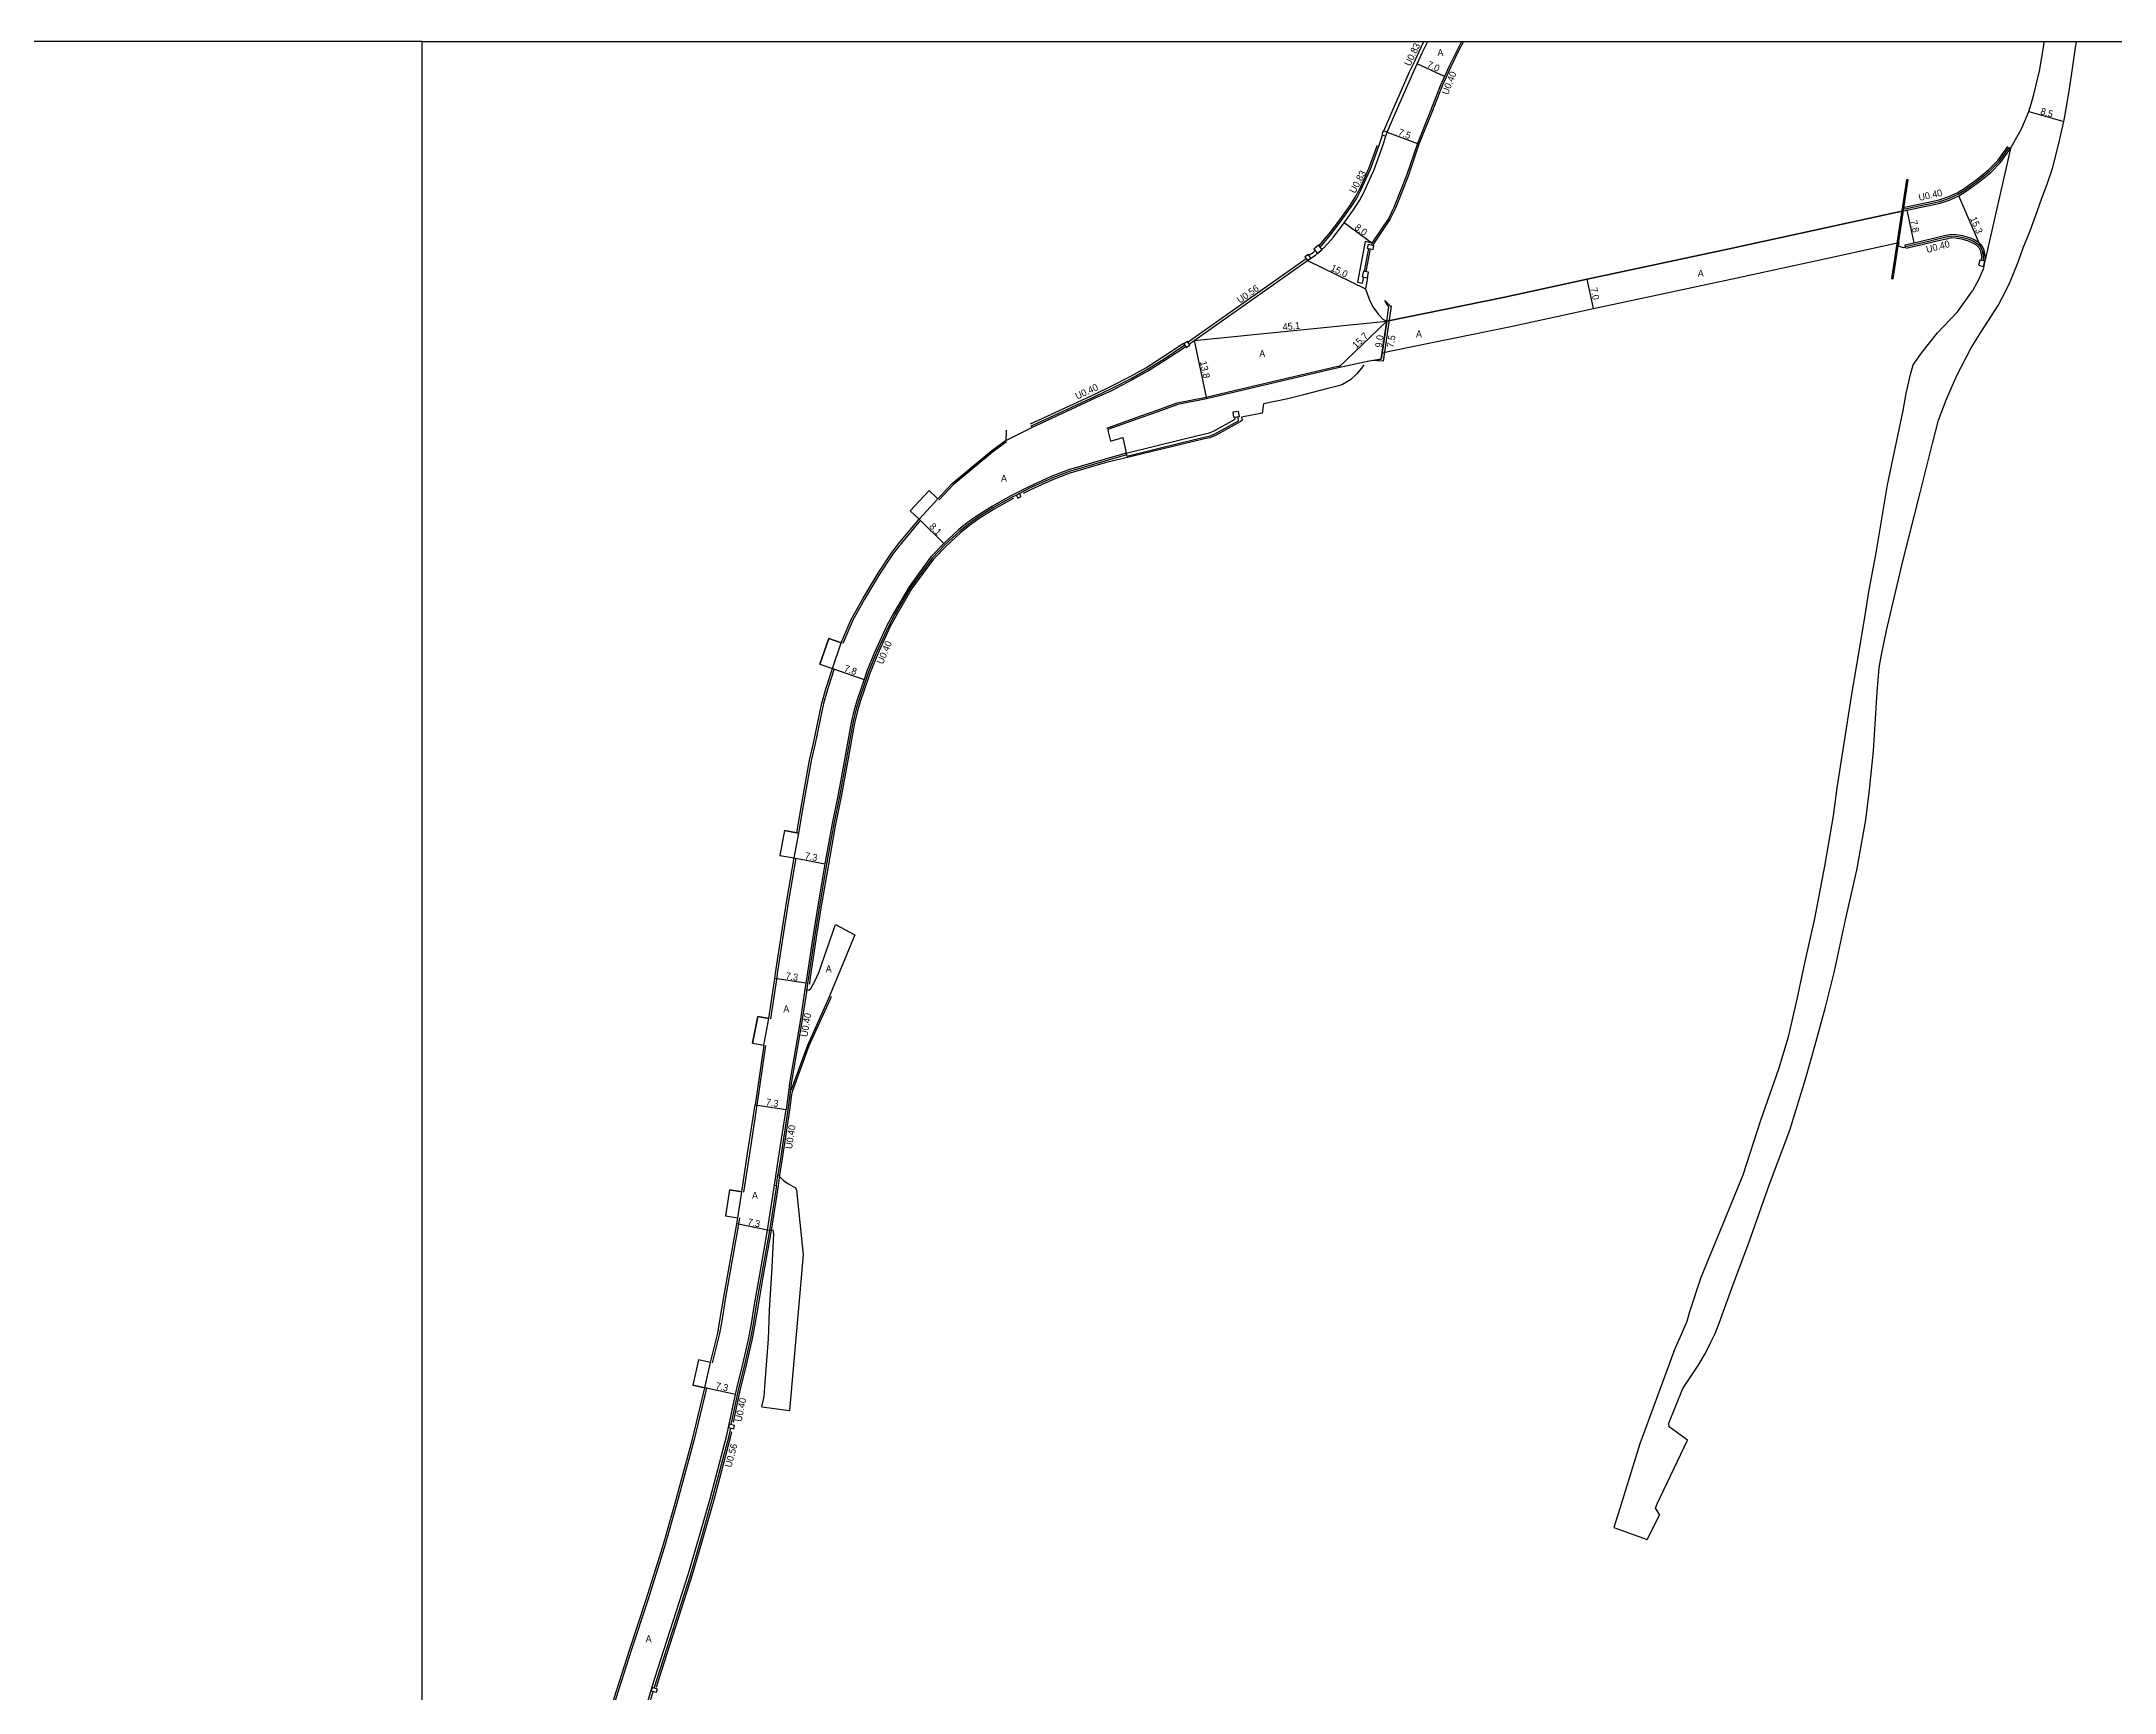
# Model space of a CAD drawing. Header units: metres. Extents: x -20000 to -16000, y -117000 to -114000.
# Drawn here: x -19288.6 to -18806.1, y -114384.4 to -114000 of the extents above; entities that cross this region are included whole.
import ezdxf

# ---------------------------------------------------------------- set-up
doc = ezdxf.new("R2010")
doc.units = ezdxf.units.M
doc.header["$LTSCALE"] = 2.5
for name, color, linetype in [('側溝・桝', 7, 'Continuous'), ('図郭', 7, 'Continuous'), ('幅員', 7, 'Continuous'), ('歩道・分離帯・安全施設', 7, 'Continuous'), ('舗装', 7, 'Continuous'), ('道路', 7, 'Continuous')]:
    doc.layers.add(name, color=color, linetype=linetype)
doc.styles.get("Standard").update_dxf_attribs({"font": ''})
doc.styles.get('Standard').set_extended_font_data('@MS PGothic')

msp = doc.modelspace()

# ---------------------------------------------------------------- linework, layer by layer
at = {"layer": '側溝・桝'}
for points in [[(-18957.61, -114000), (-18958.75, -114002.17), (-18960.55, -114005.9), (-18961.64, -114008.29), (-18962.56, -114010.31), (-18965.06, -114016.69), (-18967.97, -114023.89), (-18970.47, -114031.35), (-18973.45, -114038.81), (-18974.75, -114041.46), (-18975.73, -114042.9), (-18978.56, -114047.1), (-18978.66, -114047.5)], [(-18976.15, -114020.83), (-18976.14, -114020.8), (-18974.18, -114016.31), (-18970.14, -114007.1), (-18969.13, -114004.88), (-18967.96, -114002.32), (-18966.84, -114000)], [(-18991.07, -114047.78), (-18990.46, -114047.24), (-18988.53, -114045.02), (-18986.09, -114041.77), (-18983.72, -114038.48), (-18982.55, -114036.61), (-18981.47, -114034.61), (-18980.23, -114031.88), (-18979.24, -114029.74), (-18977.33, -114024.4), (-18976.46, -114021.78)], [(-18855.1, -114038.98), (-18854.53, -114038.86), (-18849.72, -114037.88), (-18846.78, -114037.22), (-18844.49, -114036.46), (-18842.51, -114035.57), (-18840.83, -114034.54), (-18837.81, -114032.36), (-18835.16, -114030.19), (-18832.97, -114027.94), (-18830.62, -114024.66), (-18830.29, -114024.9)], [(-18854.74, -114047.74), (-18852.7, -114047.26), (-18850.97, -114046.91), (-18847.53, -114046.01), (-18845.27, -114045.52), (-18844.04, -114045.26), (-18843.03, -114045.32), (-18841.59, -114045.58), (-18840, -114046.04), (-18838.94, -114046.48), (-18838.03, -114047.04), (-18837.34, -114047.75), (-18836.9, -114048.64), (-18836.66, -114050.01), (-18836.69, -114051.09)], [(-19021.79, -114069.97), (-19020.64, -114069.16), (-18994.26, -114050.53), (-18994.25, -114050.52)], [(-18993.57, -114049.75), (-18992.58, -114049.1), (-18992.13, -114048.7)], [(-18979.33, -114048.27), (-18980.32, -114053.56)], [(-19058, -114089.85), (-19058.17, -114089.48), (-19043.24, -114082.56), (-19039.5, -114080.78), (-19034.81, -114078.35), (-19031.33, -114076.4), (-19027.31, -114073.86), (-19023.17, -114071.12), (-19022.53, -114070.67)], [(-19036.12, -114095.87), (-19035.96, -114096.53), (-19023.1, -114093.35), (-19017.95, -114092.11), (-19016.78, -114091.85), (-19015.48, -114091.35), (-19010.01, -114088.33), (-19010.08, -114087.34)], [(-19036.12, -114095.87), (-19023.26, -114092.69), (-19018.11, -114091.45), (-19016.98, -114091.2), (-19015.77, -114090.73), (-19010.72, -114087.95), (-19010.76, -114087.43)], [(-19036.03, -114096.26), (-19041.12, -114097.68), (-19049.4, -114100.12), (-19053.41, -114101.66), (-19058.59, -114104.01), (-19060.95, -114105.22)], [(-19061.66, -114105.58), (-19062.78, -114106.16), (-19067.02, -114108.52), (-19070.59, -114110.73), (-19072.85, -114112.34), (-19074.86, -114113.99), (-19078.3, -114117.17), (-19081.26, -114120.27), (-19083.78, -114123.62), (-19086.31, -114127.15), (-19089.85, -114133.22), (-19091.47, -114136.17), (-19094.3, -114142.41), (-19096.11, -114146.73), (-19096.71, -114148.64), (-19098.33, -114153.38), (-19099.04, -114155.7), (-19099.75, -114158.58), (-19101.38, -114167.69), (-19102.86, -114175.79), (-19104.19, -114182.11), (-19105.83, -114191.53), (-19107.5, -114201.25), (-19108.49, -114207.53), (-19110.07, -114217.82), (-19110.25, -114219.29), (-19110.48, -114220.78)], [(-19110.48, -114220.78), (-19111.67, -114228.63), (-19114.08, -114242.59), (-19114.27, -114244.04), (-19114.86, -114248.7), (-19116.6, -114260), (-19117.17, -114263.84)], [(-19110.88, -114220.73), (-19112.07, -114228.57), (-19114.47, -114242.53), (-19114.67, -114243.97)], [(-19119.56, -114276.74), (-19117.94, -114266.27)], [(-19117.54, -114266.33), (-19119.16, -114276.81)], [(-19119.16, -114276.81), (-19121.04, -114287.55), (-19122.12, -114293.62), (-19123.02, -114299.08), (-19123.6, -114302.27), (-19125.13, -114308.7), (-19126.12, -114312.65), (-19126.63, -114315.03), (-19128.13, -114321.99)], [(-19145.94, -114383.32), (-19145.29, -114381.19), (-19137.48, -114356.78), (-19134.7, -114347.45), (-19132.36, -114339.09), (-19128.52, -114324.58), (-19128.14, -114322.81)], [(-19158.65, -114422.52), (-19158.28, -114421.6), (-19155.92, -114414.67), (-19152.84, -114405.2), (-19148.26, -114390.97), (-19146.17, -114384.08)]]:
    msp.add_lwpolyline(points, dxfattribs=at)
at = {"layer": '側溝・桝', "flags": 128}
for points in [[(-18976.62, -114021.73), (-18975.67, -114022.04), (-18975.36, -114021.09), (-18976.31, -114020.78)], [(-18994.5, -114050.15), (-18993.95, -114050.99), (-18993.11, -114050.44), (-18993.66, -114049.61)], [(-18992.44, -114048.35), (-18991.58, -114049.33), (-18990.53, -114048.4), (-18991.38, -114047.42)], [(-18980.01, -114048.11), (-18978.65, -114048.43), (-18978.44, -114047.55), (-18979.8, -114047.23)], [(-18836.56, -114052.35), (-18836.29, -114051.18), (-18837.46, -114050.91), (-18837.73, -114052.08)], [(-18981.17, -114054.82), (-18979.99, -114055.06), (-18979.71, -114053.69), (-18980.89, -114053.45)], [(-19022.18, -114071.21), (-19021.34, -114070.67), (-19021.88, -114069.83), (-19022.72, -114070.37)], [(-19011.17, -114087.49), (-19009.78, -114087.3), (-19009.94, -114086.11), (-19011.33, -114086.3)], [(-19061.3, -114106.29), (-19060.58, -114105.93), (-19060.95, -114105.22), (-19061.66, -114105.58)], [(-19128.69, -114322.69), (-19127.41, -114322.96), (-19127.25, -114322.18), (-19128.52, -114321.91)], [(-19146.7, -114383.92), (-19145.46, -114384.3), (-19145.23, -114383.53), (-19146.47, -114383.15)]]:
    msp.add_lwpolyline(points, close=True, dxfattribs=at)
at = {"layer": '図郭'}
for points in [[(-20000, -114600), (-19200, -114600), (-19200, -114000), (-20000, -114000)], [(-19200, -114000), (-18400, -114000), (-18400, -114600), (-19200, -114600)]]:
    msp.add_lwpolyline(points, close=True, dxfattribs=at)
at = {"layer": '幅員', "flags": 128}
for points in [[(-18962.01, -114008.13), (-18968.38, -114005.23)], [(-18975.36, -114021.09), (-18968.34, -114023.75)], [(-18836.26, -114049.98), (-18842.32, -114035.93)], [(-18854.45, -114039.25), (-18852.79, -114046.87)], [(-18978.93, -114046.93), (-18985.42, -114042.26)], [(-18993.95, -114050.99), (-18980.41, -114057.56)], [(-18927.36, -114062.16), (-18928.82, -114055.32)], [(-18975.45, -114065.08), (-18986.77, -114075.95)], [(-18976.74, -114073.98), (-18975.45, -114065.08)], [(-18975.45, -114065.08), (-18976.53, -114072.5)], [(-19020.32, -114069.62), (-19017.39, -114083.16)], [(-19084.33, -114111.18), (-19078.58, -114116.89)], [(-19104.46, -114145.95), (-19097.09, -114148.52)], [(-19113.39, -114190.06), (-19106.22, -114191.47)], [(-19110.65, -114219.24), (-19117.87, -114218.13)], [(-19122.47, -114247.52), (-19115.26, -114248.65)], [(-19119.56, -114276.74), (-19126.76, -114275.28)], [(-19127.02, -114314.95), (-19134.16, -114313.4)]]:
    msp.add_lwpolyline(points, dxfattribs=at)
at = {"layer": '幅員'}
for points in [[(-18826.03, -114016.32), (-18817.85, -114018.62)], [(-19020.32, -114069.62), (-18975.45, -114065.08)]]:
    msp.add_lwpolyline(points, dxfattribs=at)
at = {"layer": '歩道・分離帯・安全施設'}
for points in [[(-18991.34, -114047.48), (-18990.74, -114046.95), (-18988.84, -114044.76), (-18986.41, -114041.53), (-18984.05, -114038.25), (-18982.89, -114036.4), (-18981.83, -114034.43), (-18980.59, -114031.71), (-18979.61, -114029.59), (-18977.71, -114024.27), (-18977.66, -114024.13)], [(-18855.04, -114038.56), (-18854.61, -114038.47), (-18849.81, -114037.49), (-18846.89, -114036.83), (-18844.63, -114036.08), (-18842.69, -114035.22), (-18841.05, -114034.21), (-18838.05, -114032.04), (-18835.43, -114029.9), (-18833.28, -114027.68), (-18830.94, -114024.43)], [(-18978.93, -114046.93), (-18980.5, -114046.59), (-18982.27, -114056.03), (-18981.08, -114056.27), (-18980.83, -114054.89)], [(-18854.65, -114048.13), (-18852.62, -114047.66), (-18850.88, -114047.3), (-18847.43, -114046.4), (-18845.18, -114045.91), (-18844.01, -114045.66), (-18843.07, -114045.72), (-18841.68, -114045.97), (-18840.13, -114046.41), (-18839.12, -114046.84), (-18838.28, -114047.36), (-18837.67, -114047.99), (-18837.29, -114048.77), (-18837.06, -114050.04), (-18837.09, -114051)], [(-19058.36, -114089.02), (-19043.45, -114082.11), (-19039.73, -114080.33), (-19035.04, -114077.9), (-19031.58, -114075.97), (-19027.59, -114073.44), (-19023.45, -114070.71), (-19022.81, -114070.26)], [(-18980.8, -114075.24), (-18981.11, -114075.71), (-18982.46, -114077.38), (-18983.94, -114078.8), (-18985.74, -114079.87), (-18986.4, -114080.12), (-18989.19, -114080.81), (-18994.82, -114082.24), (-18998.46, -114083.23), (-19004.13, -114084.33), (-19004.43, -114086.54), (-19009.27, -114087.48), (-19009.13, -114088.19), (-19009.59, -114088.56), (-19015.31, -114091.71), (-19016.66, -114092.24), (-19017.86, -114092.5), (-19023, -114093.73), (-19034.91, -114096.62), (-19041.01, -114098.06), (-19049.27, -114100.5), (-19053.26, -114102.02), (-19058.41, -114104.37), (-19060.08, -114105.22)], [(-19040.62, -114089.99), (-19032.47, -114087.09), (-19028.91, -114085.83), (-19024.24, -114084.16), (-19017.47, -114082.77), (-19009.32, -114080.86), (-18986.86, -114075.56), (-18986.22, -114075.42)], [(-19064.02, -114090.46), (-19064.15, -114093.36), (-19064.26, -114093.42), (-19067.21, -114095.62), (-19076.36, -114103.19), (-19079.64, -114106.74)], [(-19062.3, -114106.36), (-19062.6, -114106.51), (-19066.82, -114108.86), (-19070.37, -114111.07), (-19072.61, -114112.66), (-19074.6, -114114.29), (-19078.02, -114117.46), (-19080.95, -114120.53), (-19083.46, -114123.85), (-19085.97, -114127.37), (-19089.5, -114133.42), (-19091.11, -114136.35), (-19093.93, -114142.57), (-19095.73, -114146.87), (-19096.33, -114148.77), (-19097.95, -114153.51), (-19098.65, -114155.81), (-19099.36, -114158.66), (-19100.99, -114167.76), (-19102.47, -114175.86), (-19103.8, -114182.19), (-19105.43, -114191.6), (-19107.1, -114201.32), (-19108.1, -114207.59), (-19109.68, -114217.87), (-19109.86, -114219.35), (-19109.88, -114219.48)], [(-19084.02, -114111.44), (-19088.47, -114116.85), (-19090.35, -114119.21), (-19093.5, -114124.01), (-19096.99, -114129.8), (-19099.76, -114134.72), (-19102.06, -114140.11), (-19102.06, -114140.12)], [(-19104.08, -114146.07), (-19105.54, -114150.59), (-19106.54, -114154.15), (-19108.53, -114163.42), (-19109.41, -114167.38), (-19111.28, -114177.89), (-19112.37, -114184.29)], [(-19112.99, -114190.13), (-19114.7, -114200.06), (-19115.71, -114206.41), (-19117.32, -114216.93), (-19117.4, -114217.8), (-19118.89, -114227.52)], [(-19104.77, -114222.34), (-19105, -114222.92), (-19109.95, -114233.84), (-19113.83, -114244.52), (-19114, -114245.12), (-19114.46, -114248.75), (-19116.21, -114260.06), (-19116.78, -114263.9), (-19117.15, -114266.39), (-19118.75, -114276.78), (-19120.65, -114287.62), (-19121.72, -114293.68), (-19122.63, -114299.15), (-19123.21, -114302.35), (-19124.74, -114308.79), (-19125.73, -114312.74), (-19126.24, -114315.11), (-19127.59, -114321.41)], [(-19120.1, -114233.69), (-19122.07, -114247.58), (-19123.82, -114258.91), (-19125.21, -114267.87)], [(-19126.14, -114273.87), (-19126.37, -114275.35), (-19128.28, -114286.28), (-19129.36, -114292.38), (-19130.26, -114297.83), (-19130.8, -114300.76), (-19132.46, -114307.59)], [(-19133.77, -114313.5), (-19136.74, -114325.74), (-19140.85, -114340.9), (-19143.57, -114350.46), (-19147.51, -114363.08), (-19151.28, -114374.36), (-19157.91, -114395.24), (-19163.05, -114412.17), (-19165.37, -114418.32), (-19168.41, -114425.39), (-19171.04, -114430.23), (-19174.12, -114434.72), (-19175.55, -114436.41), (-19178.87, -114440.14), (-19185.06, -114446.4), (-19189.08, -114449.88), (-19190.36, -114450.96), (-19196.2, -114454.66), (-19200, -114456.92)], [(-19145.45, -114383.1), (-19144.91, -114381.31), (-19137.09, -114356.89), (-19134.32, -114347.56), (-19131.97, -114339.2), (-19128.13, -114324.68), (-19127.91, -114323.66)]]:
    msp.add_lwpolyline(points, dxfattribs=at)
at = {"layer": '道路'}
for points in [[(-19022.31, -114071.01), (-19022.18, -114071.21), (-19021.34, -114070.67), (-19021.49, -114070.44), (-19020.32, -114069.62), (-18993.95, -114050.99), (-18993.16, -114050.48), (-18992.08, -114049.76), (-18989.87, -114047.82), (-18987.89, -114045.54), (-18985.42, -114042.26), (-18983.03, -114038.94), (-18981.83, -114037.02), (-18980.73, -114034.98), (-18979.48, -114032.23), (-18978.47, -114030.05), (-18976.55, -114024.67), (-18975.36, -114021.09), (-18973.42, -114016.64), (-18969.38, -114007.44), (-18968.38, -114005.23), (-18967.21, -114002.67), (-18965.92, -114000)], [(-18958.06, -114000), (-18959.1, -114001.99), (-18960.91, -114005.73), (-18962.01, -114008.13), (-18962.93, -114010.16), (-18965.43, -114016.54), (-18968.34, -114023.75), (-18968.34, -114023.75), (-18970.84, -114031.21), (-18973.81, -114038.65), (-18975.1, -114041.26), (-18976.06, -114042.68), (-18978.93, -114046.93), (-18979.05, -114047.41)], [(-18837.15, -114067.6), (-18833.2, -114061.48), (-18831.35, -114058.05), (-18830.37, -114055.93), (-18828.43, -114051.11), (-18827.32, -114048.01), (-18825.73, -114044.07), (-18824.04, -114039.34), (-18823.04, -114036.5), (-18821.77, -114033.19), (-18820.5, -114029.56), (-18819.23, -114024.41), (-18817.85, -114018.62), (-18817.7, -114017.89), (-18817.33, -114015.57), (-18816.74, -114012.05), (-18816.1, -114007.9), (-18815.25, -114001.95), (-18814.97, -114000)], [(-18830.29, -114024.9), (-18827.63, -114020.17), (-18826.03, -114016.32), (-18825.4, -114014.29), (-18824.87, -114012.35), (-18824.32, -114010.12), (-18823.5, -114006.5), (-18822.58, -114000.83), (-18822.46, -114000)], [(-18855.18, -114039.4), (-18854.45, -114039.25), (-18849.64, -114038.27), (-18846.68, -114037.61), (-18844.34, -114036.83), (-18842.32, -114035.93), (-18840.6, -114034.87), (-18837.57, -114032.68), (-18834.88, -114030.49), (-18832.66, -114028.2), (-18830.29, -114024.9)], [(-18830.29, -114024.9), (-18836.29, -114051.18)], [(-18855.18, -114039.4), (-18873.33, -114043.35), (-18895.81, -114048.24), (-18928.82, -114055.32), (-18948.41, -114059.57), (-18975.45, -114065.08), (-18976.53, -114072.5), (-18974.05, -114071.93), (-18946.97, -114066.42), (-18927.36, -114062.16), (-18894.33, -114055.08), (-18871.84, -114050.19), (-18856.29, -114046.81)], [(-18975.45, -114065.08), (-18948.41, -114059.57), (-18928.82, -114055.32), (-18895.81, -114048.24), (-18873.33, -114043.35), (-18855.18, -114039.4)], [(-18856.29, -114046.81), (-18856.41, -114047.6), (-18855.26, -114047.98), (-18854.71, -114047.91), (-18854.8, -114047.34), (-18852.79, -114046.87), (-18851.06, -114046.52), (-18847.62, -114045.62), (-18845.35, -114045.13), (-18844.07, -114044.86), (-18842.98, -114044.92), (-18841.49, -114045.19), (-18839.87, -114045.66), (-18838.76, -114046.13), (-18837.78, -114046.73), (-18837.01, -114047.52), (-18836.52, -114048.51), (-18836.26, -114049.98), (-18836.29, -114051.18)], [(-18979.05, -114047.41), (-18979.8, -114047.23), (-18980.01, -114048.11), (-18979.72, -114048.18), (-18980.72, -114053.48)], [(-18976.53, -114072.5), (-18974.05, -114071.93), (-18946.97, -114066.42), (-18927.36, -114062.16), (-18894.33, -114055.08), (-18871.84, -114050.19), (-18856.29, -114046.81)], [(-18836.29, -114051.18), (-18836.42, -114051.74), (-18836.54, -114052.35)], [(-18980.72, -114053.48), (-18980.89, -114053.45), (-18981.17, -114054.82), (-18979.99, -114055.06), (-18980.41, -114057.56), (-18979.6, -114060.02), (-18978.7, -114061.79), (-18977.38, -114063.57), (-18976.38, -114064.63), (-18975.45, -114065.08)], [(-18836.54, -114052.35), (-18836.67, -114053), (-18837.64, -114055.35), (-18839.18, -114058.05)], [(-18875.86, -114204.18), (-18873.48, -114192.01), (-18871.49, -114180.29), (-18870.63, -114173.71), (-18869.24, -114164.79), (-18867.17, -114151.51), (-18866.04, -114145.08), (-18865.52, -114141.92), (-18864.32, -114135.04), (-18863.23, -114127.68), (-18861.67, -114119.53), (-18858.91, -114103.21), (-18855.3, -114085.94), (-18854.6, -114081.99), (-18853.55, -114077.54), (-18852.99, -114075.29), (-18850.83, -114072.31), (-18847.31, -114067.85), (-18842.62, -114062.94), (-18839.18, -114058.05)], [(-18868.73, -114204.51), (-18866.08, -114192.91), (-18864, -114181.21), (-18863.12, -114174.24), (-18862.21, -114165.1), (-18861.37, -114151.49), (-18860.88, -114145.8), (-18860.43, -114143.16), (-18859.19, -114137.1), (-18857.27, -114129.17), (-18855.32, -114120.95), (-18851.3, -114105.08), (-18848.46, -114093.6), (-18847.09, -114088.15), (-18845.19, -114083.26), (-18842.8, -114077.73), (-18839.44, -114071.34), (-18837.15, -114067.6)], [(-18976.53, -114072.5), (-18976.74, -114073.98), (-18979.59, -114074.4), (-18986.77, -114075.95), (-19009.23, -114081.25), (-19017.39, -114083.16), (-19024.13, -114084.55), (-19028.78, -114086.2), (-19032.34, -114087.47), (-19040.41, -114090.34), (-19040.34, -114090.85), (-19039.77, -114093.02), (-19036.91, -114092.19), (-19036.12, -114095.87), (-19041.23, -114097.29), (-19049.53, -114099.74), (-19053.57, -114101.29), (-19058.76, -114103.65), (-19062.97, -114105.8), (-19067.23, -114108.18), (-19070.81, -114110.4), (-19073.1, -114112.02), (-19075.13, -114113.69), (-19078.58, -114116.89), (-19081.56, -114120.01), (-19084.1, -114123.38), (-19086.64, -114126.93), (-19090.2, -114133.02), (-19091.82, -114135.99), (-19094.67, -114142.25), (-19096.48, -114146.59), (-19097.09, -114148.52), (-19098.71, -114153.26), (-19099.43, -114155.6), (-19100.14, -114158.5), (-19101.78, -114167.62), (-19103.25, -114175.71), (-19104.58, -114182.04), (-19106.22, -114191.47), (-19107.89, -114201.19), (-19108.89, -114207.47), (-19110.47, -114217.76), (-19110.65, -114219.24), (-19110.88, -114220.73)], [(-19079.94, -114106.47), (-19076.63, -114102.9), (-19067.46, -114095.3), (-19064.47, -114093.07), (-19058.09, -114089.88), (-19043.07, -114082.92), (-19039.33, -114081.14), (-19034.62, -114078.7), (-19031.12, -114076.75), (-19027.1, -114074.19), (-19022.95, -114071.45), (-19022.31, -114071.01)], [(-19079.94, -114106.47), (-19082, -114104.57), (-19086.37, -114109.3), (-19084.33, -114111.18), (-19079.94, -114106.47)], [(-19079.94, -114106.47), (-19082, -114104.57)], [(-19102.44, -114139.99), (-19102.44, -114139.97), (-19100.12, -114134.55), (-19097.34, -114129.6), (-19093.84, -114123.8), (-19090.68, -114118.97), (-19088.78, -114116.59), (-19084.33, -114111.18)], [(-19102.44, -114139.99), (-19105.35, -114138.99), (-19107.41, -114144.93), (-19104.46, -114145.95), (-19102.44, -114139.99)], [(-19105.35, -114138.99), (-19102.44, -114139.99)], [(-19105.35, -114138.99), (-19102.44, -114139.99)], [(-19112.77, -114184.23), (-19111.67, -114177.83), (-19109.8, -114167.3), (-19108.92, -114163.33), (-19106.93, -114154.06), (-19105.92, -114150.48), (-19104.46, -114145.95)], [(-19107.41, -114144.93), (-19104.46, -114145.95)], [(-19107.41, -114144.93), (-19104.46, -114145.95)], [(-19112.31, -114184.31), (-19112.77, -114184.23), (-19115.64, -114183.71), (-19116.72, -114189.47), (-19113.39, -114190.06), (-19112.31, -114184.31), (-19112.77, -114184.23)], [(-19115.64, -114183.71), (-19112.31, -114184.31)], [(-19115.64, -114183.71), (-19112.77, -114184.23)], [(-19119.29, -114227.46), (-19117.87, -114218.13), (-19117.72, -114216.88), (-19116.1, -114206.35), (-19115.1, -114200), (-19113.39, -114190.06)], [(-19116.72, -114189.47), (-19113.39, -114190.06)], [(-19116.72, -114189.47), (-19113.39, -114190.06)], [(-19110.88, -114220.73), (-19110, -114220.83), (-19109.49, -114220.43), (-19108.65, -114218.87), (-19107.63, -114216.72), (-19103.77, -114205.54)], [(-18908.62, -114304.95), (-18906.78, -114300.74), (-18905.55, -114297.9), (-18904.93, -114295.65), (-18902.31, -114287.62), (-18897.22, -114275.36), (-18892.49, -114263.87), (-18888.4, -114251.12), (-18884.23, -114239.16), (-18881.97, -114231.69), (-18879.93, -114222.91), (-18878.06, -114214.2), (-18875.86, -114204.18)], [(-18906.58, -114313.56), (-18902.99, -114308.25), (-18901.31, -114305.34), (-18900.02, -114302.77), (-18899.06, -114300.8), (-18898.1, -114298.4), (-18895.12, -114290.2), (-18891.11, -114279.41), (-18886.36, -114266.03), (-18881.68, -114253.43), (-18877.82, -114241.02), (-18875.74, -114233.55), (-18873.38, -114224.82), (-18871.25, -114216.43), (-18868.73, -114204.51)], [(-19099.29, -114207.94), (-19105.37, -114222.76), (-19110.32, -114233.69), (-19114.09, -114244.07), (-19114.61, -114243.98)], [(-19121.88, -114226.98), (-19119.29, -114227.46)], [(-19121.88, -114226.98), (-19119.29, -114227.46)], [(-19123.09, -114233.15), (-19120.49, -114233.63)], [(-19123.09, -114233.15), (-19120.49, -114233.63)], [(-19114.67, -114243.97), (-19115.26, -114248.65)], [(-19114.61, -114243.98), (-19114.67, -114243.97)], [(-19125.6, -114267.81), (-19124.22, -114258.85), (-19122.47, -114247.52)], [(-19117.94, -114266.27), (-19117, -114259.94), (-19115.26, -114248.65)], [(-19128.41, -114267.36), (-19125.6, -114267.81)], [(-19128.41, -114267.36), (-19125.6, -114267.81)], [(-19117.94, -114266.27), (-19117.54, -114266.33), (-19117.17, -114263.84), (-19115.79, -114265.22), (-19114.71, -114265.94), (-19113.06, -114266.87), (-19112.85, -114267.44), (-19111.33, -114282.49), (-19114.45, -114318.7)], [(-19129.38, -114273.35), (-19126.53, -114273.81)], [(-19129.38, -114273.35), (-19126.53, -114273.81)], [(-19159.19, -114422.36), (-19158.81, -114421.41), (-19156.45, -114414.49), (-19153.37, -114405.03), (-19148.79, -114390.81), (-19145.83, -114381.03), (-19138.01, -114356.61), (-19135.24, -114347.3), (-19132.9, -114338.94), (-19129.06, -114324.45), (-19127.02, -114314.95), (-19126.51, -114312.56), (-19125.52, -114308.6), (-19123.99, -114302.19), (-19123.41, -114299.01), (-19122.51, -114293.55), (-19121.44, -114287.49), (-19119.56, -114276.74)], [(-19132.85, -114307.49), (-19131.19, -114300.68), (-19130.66, -114297.76), (-19129.76, -114292.31), (-19128.68, -114286.21), (-19126.76, -114275.28), (-19126.53, -114273.81)], [(-19120.91, -114317.82), (-19120.38, -114315.42), (-19120.09, -114311.08), (-19119.38, -114302), (-19119.28, -114300.03), (-19119.13, -114295.31), (-19118.51, -114285.33), (-19118.14, -114277.55), (-19118.3, -114276.74), (-19119.16, -114276.81), (-19119.56, -114276.74)], [(-19132.85, -114307.49), (-19135.65, -114306.87)], [(-19132.85, -114307.49), (-19135.65, -114306.87)], [(-18908.62, -114304.95), (-18916.6, -114326.45), (-18921.19, -114341.47), (-18922.59, -114345.95), (-18914.88, -114348.72)], [(-19200, -114456.46), (-19196.41, -114454.31), (-19190.6, -114450.64), (-19189.34, -114449.57), (-19185.34, -114446.11), (-19179.16, -114439.86), (-19175.85, -114436.15), (-19174.44, -114434.47), (-19171.38, -114430.02), (-19168.77, -114425.22), (-19165.74, -114418.17), (-19163.43, -114412.04), (-19158.29, -114395.12), (-19151.66, -114374.23), (-19147.89, -114362.96), (-19143.95, -114350.35), (-19141.24, -114340.79), (-19137.13, -114325.64), (-19134.16, -114313.4)], [(-18912.01, -114342.88), (-18912.9, -114341.45), (-18912.56, -114340.45), (-18905.51, -114325.62), (-18909.72, -114322.51), (-18909.79, -114321.65), (-18906.58, -114313.56)], [(-18912.01, -114342.88), (-18914.88, -114348.72)]]:
    msp.add_lwpolyline(points, dxfattribs=at)
for points in [[(-18857.57, -114055.28), (-18854.09, -114032.25), (-18854.53, -114032.18), (-18858.02, -114055.21)], [(-18976.53, -114072.5), (-18975.45, -114065.08), (-18974.96, -114061.74), (-18975.41, -114061.24), (-18975.91, -114060.33), (-18974.66, -114061.52), (-18974.47, -114061.6), (-18976.34, -114074.46), (-18978.93, -114074.3), (-18976.74, -114073.98)], [(-19120.49, -114233.63), (-19119.29, -114227.46), (-19121.88, -114226.98), (-19123.09, -114233.15)], [(-19126.53, -114273.81), (-19125.6, -114267.81), (-19128.41, -114267.36), (-19129.38, -114273.35)], [(-19134.16, -114313.4), (-19132.85, -114307.49), (-19135.65, -114306.87), (-19136.96, -114312.78)]]:
    msp.add_lwpolyline(points, close=True, dxfattribs=at)
at = {"layer": '道路', "flags": 128}
for points in [[(-19086.37, -114109.3), (-19082, -114104.57)], [(-19084.33, -114111.18), (-19086.37, -114109.3)], [(-19084.33, -114111.18), (-19086.37, -114109.3)], [(-19079.94, -114106.47), (-19082, -114104.57)], [(-19107.41, -114144.93), (-19105.35, -114138.99)], [(-19115.64, -114183.71), (-19116.72, -114189.47)], [(-19103.77, -114205.54), (-19099.29, -114207.94)], [(-19123.09, -114233.15), (-19121.88, -114226.98)], [(-19120.49, -114233.63), (-19122.47, -114247.52)], [(-19128.41, -114267.36), (-19129.38, -114273.35)], [(-19135.65, -114306.87), (-19136.96, -114312.78)], [(-19134.16, -114313.4), (-19136.96, -114312.78)], [(-19134.16, -114313.4), (-19136.96, -114312.78)], [(-19120.91, -114317.82), (-19114.45, -114318.7)]]:
    msp.add_lwpolyline(points, dxfattribs=at)

# ---------------------------------------------------------------- texts
at = {"layer": '側溝・桝'}
for s, rotation, p in [('U0.83', 64.1192, (-18970.05, -114005.88)), ('U0.40', 68.6343, (-18961.23, -114012.57)), ('U0.83', 61.7262, (-18982.85, -114035.51)), ('U0.40', 12.5796, (-18851.51, -114037.14)), ('U0.40', 14.7143, (-18849.7, -114049.24)), ('U0.56', 35.2433, (-19009.62, -114061.07)), ('U0.40', 24.8765, (-19047.54, -114083.4)), ('U0.40', 67.2977, (-19092.75, -114145.12)), ('U0.40', 80.2262, (-19110.34, -114231.83)), ('U0.40', 81.2208, (-19113.9, -114257.9)), ('U0.40', 77.8743, (-19125.66, -114321.43)), ('U0.56', 75.1836, (-19128.01, -114332.07))]:
    msp.add_text(s, height=1.6, rotation=rotation, dxfattribs=at).set_placement(p)
at = {"layer": '幅員'}
for s, rotation, p in [('7.0', 335.5206, (-18966.26, -114005.92)), ('8.5', 344.2984, (-18823.45, -114016.94)), ('7.5', 339.2797, (-18972.95, -114021.74)), ('7.8', 282.3088, (-18853.65, -114041.77)), ('15.3', 293.3422, (-18839.77, -114041.2)), ('8.0', 324.2755, (-18983.09, -114043.63)), ('15.0', 334.12, (-18988.7, -114053.26)), ('7.0', 282.1121, (-18928.11, -114057.44)), ('45.1', 5.7855, (-18999.62, -114067.27)), ('15.7', 43.8309, (-18982.57, -114071.57)), ('9.0', 81.7203, (-18976.61, -114071.35)), ('7.5', 81.7203, (-18973.86, -114071.38)), ('13.8', 282.2036, (-19018.99, -114074.57)), ('8.1', 315.2132, (-19082.08, -114113.07)), ('7.8', 340.7623, (-19101.89, -114146.58)), ('7.3', 348.9002, (-19111, -114190.28)), ('7.3', 351.2763, (-19115.47, -114218.25)), ('7.3', 351.0559, (-19120.07, -114247.64)), ('7.3', 348.522, (-19124.35, -114275.52)), ('7.3', 347.7752, (-19131.77, -114313.66))]:
    msp.add_text(s, height=1.6, rotation=rotation, dxfattribs=at).set_placement(p)
at = {"layer": '舗装'}
for p in [(-18963.68, -114003.39), (-18903.09, -114054.79), (-18968.68, -114068.88), (-19005.14, -114073.46), (-19065.27, -114102.48), (-19106.06, -114216.66), (-19115.92, -114226), (-19123.22, -114269.42), (-19147.96, -114372.64)]:
    msp.add_text('A', height=1.6, dxfattribs=at).set_placement(p)

doc.saveas('drawing.dxf')
